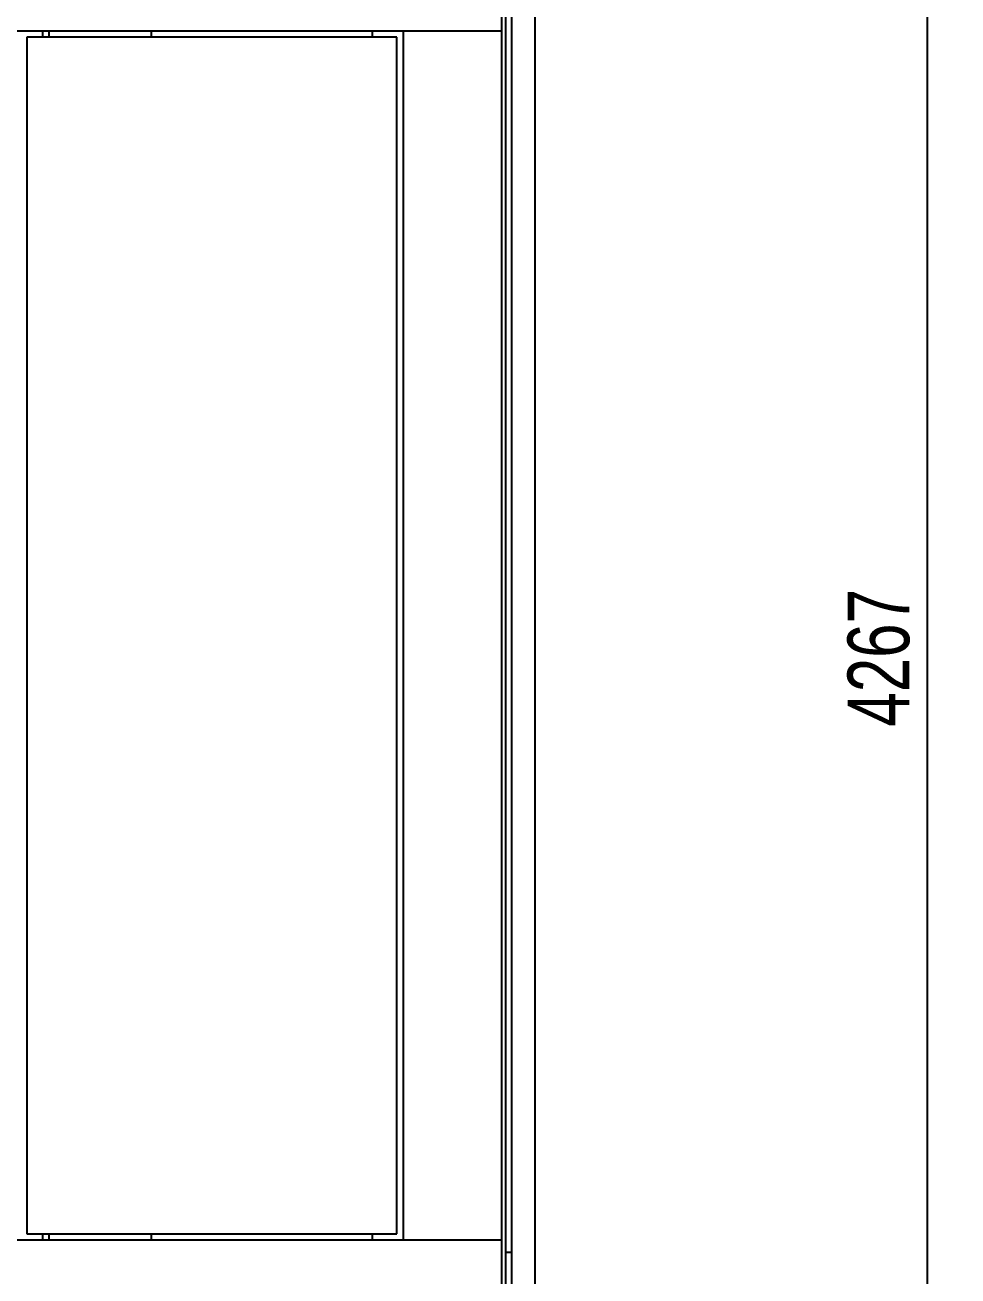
# Model space of a CAD drawing. Header units: millimetres. Extents: x 1293 to 41893, y 1011 to 26911.
# Drawn here: x 17244 to 18756, y 14764 to 16793 of the extents above; entities that cross this region are included whole.
import ezdxf

# ---------------------------------------------------------------- set-up
doc = ezdxf.new("R2010")
doc.units = ezdxf.units.MM
doc.header["$LTSCALE"] = 50
doc.layers.add('CAPA_1', color=7, linetype='Continuous')
doc.layers.add('PASILLOS', color=2, linetype='Continuous')
doc.styles.add('SLDTEXTSTYLE0', font='TXT', dxfattribs={"width": 0.75})
doc.dimstyles.new('SLDDIMSTYLE0', dxfattribs={"dimtxt": 100, "dimasz": 100, "dimexe": 0, "dimexo": 0.0625, "dimgap": 25, "dimtad": 2, "dimdec": 0, "dimrnd": 1e-09, "dimzin": 12, "dimdsep": 46, "dimtxsty": 'SLDTEXTSTYLE0', "dimsah": 1, "dimcen": 0.09, "dimadec": 0, "dimazin": 3, "dimtfac": 1, "dimtdec": 0, "dimtofl": 0, "dimtmove": 0, "dimatfit": 3, "dimfxl": 1, "dimfrac": 2, "dimtolj": 1, "dimtzin": 12, "dimarcsym": 0})

# ---------------------------------------------------------------- blocks, each defined once
blk = doc.blocks.new('_D_14')
at = {"layer": 'CAPA_1', "transparency": 16777216}
for p, q in [((18071.8, 17936.1), (18755.5, 17936.1)), ((18705.5, 17936.1), (18705.5, 13669.2)), ((18071.3, 13669.2), (18755.5, 13669.2))]:
    blk.add_line(p, q, dxfattribs=at)
for points in [[(18705.5, 17936.1), (18690.1, 17836.1), (18720.9, 17836.1)], [(18705.5, 13669.2), (18720.9, 13769.2), (18690.1, 13769.2)]]:
    blk.add_solid(points, dxfattribs=at)
at = {"layer": 'CAPA_1', "transparency": 16777216, "insert": (18576.6, 15654.9), "char_height": 100, "attachment_point": 1, "rotation": 90, "style": 'SLDTEXTSTYLE0'}
blk.add_mtext('4267', dxfattribs=at)

msp = doc.modelspace()

# ---------------------------------------------------------------- linework, layer by layer
at = {"color": 7, "linetype": 'Continuous', "lineweight": 25}
for p, q in [((18015.9628232, 16948.440389), (18015.9628232, 14656.832389)), ((18022.3128232, 16938.9467784), (18022.3128232, 14667.6449997)), ((18015.9628232, 16782.832389), (17221.1088232, 16782.832389)), ((17271.9088232, 16782.832389), (17271.9088232, 16772.832389)), ((17282.5088232, 16782.832389), (17282.5088232, 16772.832389)), ((17448.1168232, 16782.832389), (17448.1168232, 16772.832389)), ((17806.1088232, 16782.832389), (17806.1088232, 16772.832389)), ((17856.5088232, 16782.832389), (17856.5088232, 14822.440389)), ((18015.9628232, 16782.832389), (17856.5088232, 16782.832389)), ((17846.5088232, 16772.832389), (17246.5088232, 16772.832389)), ((17246.5088232, 16772.832389), (17246.5088232, 14832.440389)), ((17846.5088232, 14832.440389), (17846.5088232, 16772.832389)), ((17246.5088232, 14832.440389), (17846.5088232, 14832.440389)), ((17271.9088232, 14832.440389), (17271.9088232, 14822.440389)), ((17282.5088232, 14832.440389), (17282.5088232, 14822.440389)), ((17448.1168232, 14832.440389), (17448.1168232, 14822.440389)), ((17806.1088232, 14832.440389), (17806.1088232, 14822.440389)), ((18015.9628232, 14822.440389), (13033.5088232, 14822.440389)), ((18015.9628232, 14822.440389), (17856.5088232, 14822.440389))]:
    msp.add_line(p, q, dxfattribs=at)
at = {"layer": 'PASILLOS', "linetype": 'Continuous', "lineweight": 25}
for p, q in [((18031.8378232, 16923.242389), (18031.8378232, 14682.034389)), ((18069.9378232, 16923.242389), (18069.9378232, 14682.034389)), ((18022.3128232, 14802.938389), (18031.8378232, 14802.938389))]:
    msp.add_line(p, q, dxfattribs=at)

# ---------------------------------------------------------------- dimensions: what is measured, and where the dimension line sits
at = {"layer": 'CAPA_1'}
dim = msp.add_linear_dim(base=(18705.5220747, 13669.207389), p1=(18008.2918232, 17936.065389), p2=(18007.8168232, 13669.207389), angle=90, dimstyle='SLDDIMSTYLE0', dxfattribs=at)
dim.commit()
dim.dimension.update_dxf_attribs({"geometry": '_D_14', "text_midpoint": (18705.5220747, 15802.636389), "dimtype": 160})

doc.saveas('drawing.dxf')
